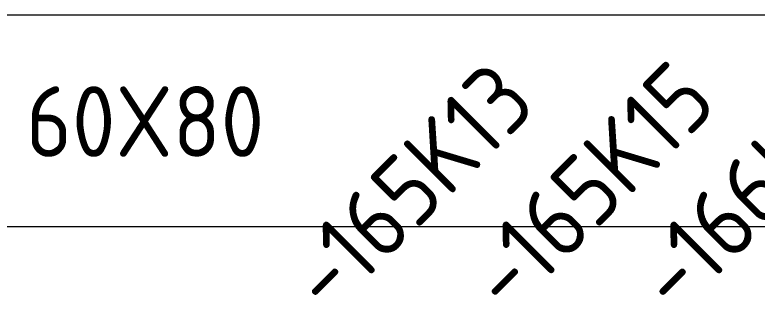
# Model space of a CAD drawing. Header units: millimetres. Extents: x 1359 to 3577, y 1333 to 3557.
# Drawn here: x 2911.2 to 3121.6, y 1819.8 to 1899.6 of the extents above; entities that cross this region are included whole.
import ezdxf

# ---------------------------------------------------------------- set-up
doc = ezdxf.new("R2010")
doc.units = ezdxf.units.MM
doc.layers.add('002-PI-Kabelska kanalica', color=150, linetype='Continuous')
doc.styles.add('PI0', font='isocpeur.ttf', dxfattribs={"width": 0.9})

# ---------------------------------------------------------------- blocks, each defined once
blk = doc.blocks.new('*U50')
at = {"layer": '002-PI-Kabelska kanalica', "color": 0, "linetype": 'ByBlock', "lineweight": 0}
for p, q in [((-20, -100), (-20, 715)), ((40, -100), (40, 715))]:
    blk.add_line(p, q, dxfattribs=at)

msp = doc.modelspace()

# ---------------------------------------------------------------- block references
at = {"layer": '002-PI-Kabelska kanalica', "color": 0, "linetype": 'ByBlock', "lineweight": 0, "rotation": 270}
msp.add_blockref('*U50', (2616.571, 1879.556), dxfattribs=at)

# ---------------------------------------------------------------- texts
at = {"layer": '002-PI-Kabelska kanalica', "color": 0, "linetype": 'ByBlock', "lineweight": 0, "style": 'PI0', "width": 0.9}
for s, p in [('-165K15', (3051.372, 1813.989)), ('-165K13', (3000.399, 1813.954)), ('-166K01', (3098.932, 1813.954))]:
    msp.add_text(s, height=20, rotation=45, dxfattribs=at).set_placement(p)
at = {"layer": '002-PI-Kabelska kanalica', "color": 0, "linetype": 'ByBlock', "lineweight": 0, "insert": (2948.094, 1869.311), "char_height": 20, "width": 16.78721, "attachment_point": 5, "style": 'PI0'}
msp.add_mtext('60X80', dxfattribs=at)

doc.saveas('drawing.dxf')
